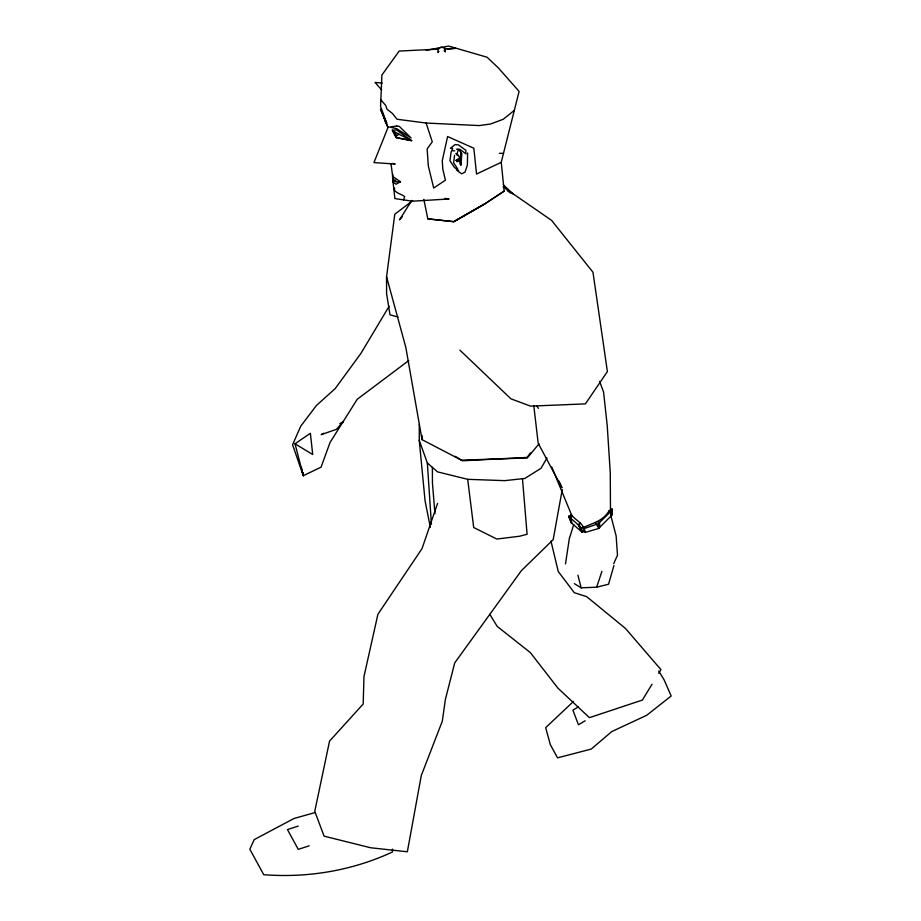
<?xml version="1.0" encoding="UTF-8"?>
<svg xmlns="http://www.w3.org/2000/svg" width="921" height="921" viewBox="0 0 921 921"><rect width="100%" height="100%" fill="white"/><g stroke="black" fill="none" stroke-linecap="round" stroke-linejoin="round"><path stroke-width="1.38" d="M392.496 849.116L392.496 851.971C352.248 870.633 307.913 878.093 263.717 874.708L249.833 849.208L254.208 839.618L294.018 818.481L315.35 812.483M539.038 443.795L527.307 457.967L461.375 460.155L422.037 439.651L422.048 435.449M430.337 527.319L425.065 500.817L419.251 440.376L419.297 424.397M465.807 153.059L465.865 150.353L458.497 144.908L455.066 144.562L450.473 148.258L452.695 148.442L451.06 152.276L449.943 160.784L454.502 167.507L458.704 170.569M467.615 152.978L467.373 165.089L465.013 172.158L461.628 173.804L456.425 170.017M460.914 152.276L459.959 164.03M438.661 49.124L399.161 51.058L381.893 75.062L380.58 106.445L386.728 123.23L380.465 109.104M459.28 161.06L459.349 159.667L455.895 160.369M398.068 317.02L390.009 314.821L386.601 293.695L386.555 276.749L394.798 214.19L412.643 200.72M454.583 155.154L453.569 162.821L457.656 168.865M390.999 163.673L392.668 176.487L400.508 181.771L396.214 181.725L393.071 180.458L392.772 174.483M565.494 563.859L569.316 538.635L573.714 524.613M562.247 489.558L553.176 539.671L521.39 570.652L454.721 662.89L445.373 699.476L442.322 721.131L421.277 775.574L407.347 851.787L370.541 847.746L324.1 836.153L314.763 811.332L329.545 741.117L363.185 704.001L363.968 676.601L377.909 614.249L422.025 548.628L437.579 503.384M423.844 199.408L427.828 218.864L453.765 221.673L484.872 203.886L504.167 191.119L501.243 162.303L519.099 91.409L498.468 68.027L487.059 57.229L448.631 46.05L426.193 50.31M613.927 565.54L608.528 584.248L596.658 587.184L581.139 587.851L574.313 583.626M596.658 587.184L601.897 571.365M403.536 199.88L404.71 196.703C402.535 194.239 392.645 192.501 394.579 188.08M388.294 126.764L373.949 162.58L395.19 164.042L392.853 163.431M613.708 563.664L617.484 555.225L616.149 536.022L610.853 515.622M389.123 306.279L360.986 353.296L335.209 388.581L316.398 405.528L300.764 426.135L292.579 444.785L303.285 475.685L321.072 467.154L330.098 442.368L357.221 399.277L408.774 360.548M546.982 457.944L541.03 468.294L524.786 478.471L504.696 480.647L467.695 479.323L437.521 471.863L427.344 462.964L419.251 440.376M652.033 684.234L642.386 700.064L589.417 717.666L557.93 688.137L530.323 652.575L497.19 626.384L489.776 614.295M658.711 673.274L660.933 669.625L625.463 628.444L586.746 596.704L574.301 592.687L558.253 571.504L550.965 541.076M411.791 200.421L399.518 219.831L402.327 216.654M530.484 452.913L527.054 457.415L462.503 460.799L455.158 456.332M570.629 514.597L571.538 514.897L568.602 516.301L569.42 517.59L572.355 516.186L570.122 517.775L572.275 523.658L582.118 532.211L584.351 530.6L585.238 532.419L599.041 528.355L598.132 526.547L599.675 527.342L612.062 515.035L610.531 511.754L608.977 510.971C602.771 521.585 591.27 523.473 581.519 528.378L582.567 532.234L584.351 530.6C583.638 523.116 575.383 520.377 571.538 514.897L551.794 467.039M599.675 527.342L599.513 522.506L610.531 511.754M573.484 701.434L545.658 727.671L550.344 744.663L557.562 757.845L591.213 749.072L611.774 731.573L646.715 715.283L671.167 696L664.179 679.986L658.757 671.064M582.567 532.234L578.664 524.763L580.449 523.14L578.204 524.74L570.122 517.775M456.655 149.421L457.323 148.891M514.321 110.382L503.234 119.27L490.674 123.978L479.277 125.578L426.124 123.034L397.078 119.258L392.369 113.41L387.073 109.277L385.646 105.351L380.845 99.813M392.334 130.206L396.283 137.563L411.664 140.683L398.943 134.213L396.836 135.859L394.384 131.738L392.334 130.206L396.56 129.965L411.664 140.683L396.283 137.678L392.818 131.116M438.903 51.265L438.016 52.555L437.843 48.698L441.194 47.144L444.935 48.076L445.338 51.91L444.083 50.816M294.996 443.772L310.377 433.296L312.714 454.537L294.996 443.772L303.285 475.685L303.274 472.83M612.246 512.905L612.223 508.634L608.977 510.971L610.324 511.443L611.82 510.453L611.843 514.735L610.496 514.263M427.828 218.864L453.765 221.673L484.63 203.955L504.167 191.119M578.434 706.844L572.897 710.149L578.457 724.769L585.169 720.775M323.662 433.204L321.187 434.666L336.361 429.359L343.464 421.576L339.757 423.752M453.788 221.673L484.63 203.955M400.508 181.771L396.018 184.2L393.255 182.312L392.818 179.998L394.89 198.568L412.251 201.204L449.103 198.971L444.981 198.383M501.243 162.303L476.537 174.057L473.843 148.246L447.594 136.538L442.276 160.657L442.805 169.096L445.407 180.182L433.71 188.045L428.311 165.93L427.148 148.914L432.271 141.834L426.124 123.034M599.513 522.506L597.959 521.712L598.88 523.519L584.202 528.562L583.315 526.743M309.157 845.812L298.266 849.381L287.456 829.568L298.231 826.091M458.428 149.421L456.724 154.797L458.934 156.109L459.614 157.917L456.298 160.219L456.816 161.659L460.281 160.956L460.88 165.331L461.847 153.554L458.359 149.179M447.18 49.297L455.584 48.306L444.302 48.848M393.071 180.458L395.719 180.171M499.412 153.312L503.488 153.37M452.625 150.71L454.709 150.883M382.192 83.051L375.089 82.453L381.708 89.97M611.82 510.453L610.473 509.981L610.266 472.864L607.238 425.721L603.554 391.966L599.583 381.363M394.384 131.738L398.943 134.213M455.803 153.519L458.013 154.82M396.214 181.725L392.979 179.537L392.461 176.82M503.154 186.94L551.575 220.361L592.974 272.248L607.388 371.577L585.411 403.87L530.554 406.138L510.913 398.816L459.901 350.153M459.579 149.121L465.991 153.865M507.298 190.624L510.683 193.18M503.373 184.845L513.504 194.377M578.664 524.763L581.519 528.378M536.897 405.954L538.359 408.348M578.204 524.74L582.118 532.211M595.346 522.61L599.041 528.355L598.88 523.519M383.93 117.6L387.856 127.213M610.324 511.443L611.843 514.735M559.059 481.165L561.937 487.693L538.175 443.243L533.789 405.597M381.041 110.497L387.706 126.845M568.602 516.301L571.573 523.462L569.42 517.59M386.555 276.749L405.804 347.309L422.037 439.651M584.202 528.562L585.238 532.419M577.916 575.188L581.139 587.851M301.374 467.281L303.285 475.685M467.695 479.323L473.693 527.526L496.822 539.038L519.72 536.218L527.088 534.226L522.472 478.713M434.954 513.688L432.444 483.088L432.386 467.373M427.344 462.964L431.419 524.256M385.369 120.732L385.462 122.562M396.744 126.016L389.548 127.052L396.617 128.641L411.077 137.943L399.265 126.384L396.744 126.016"/></g></svg>
